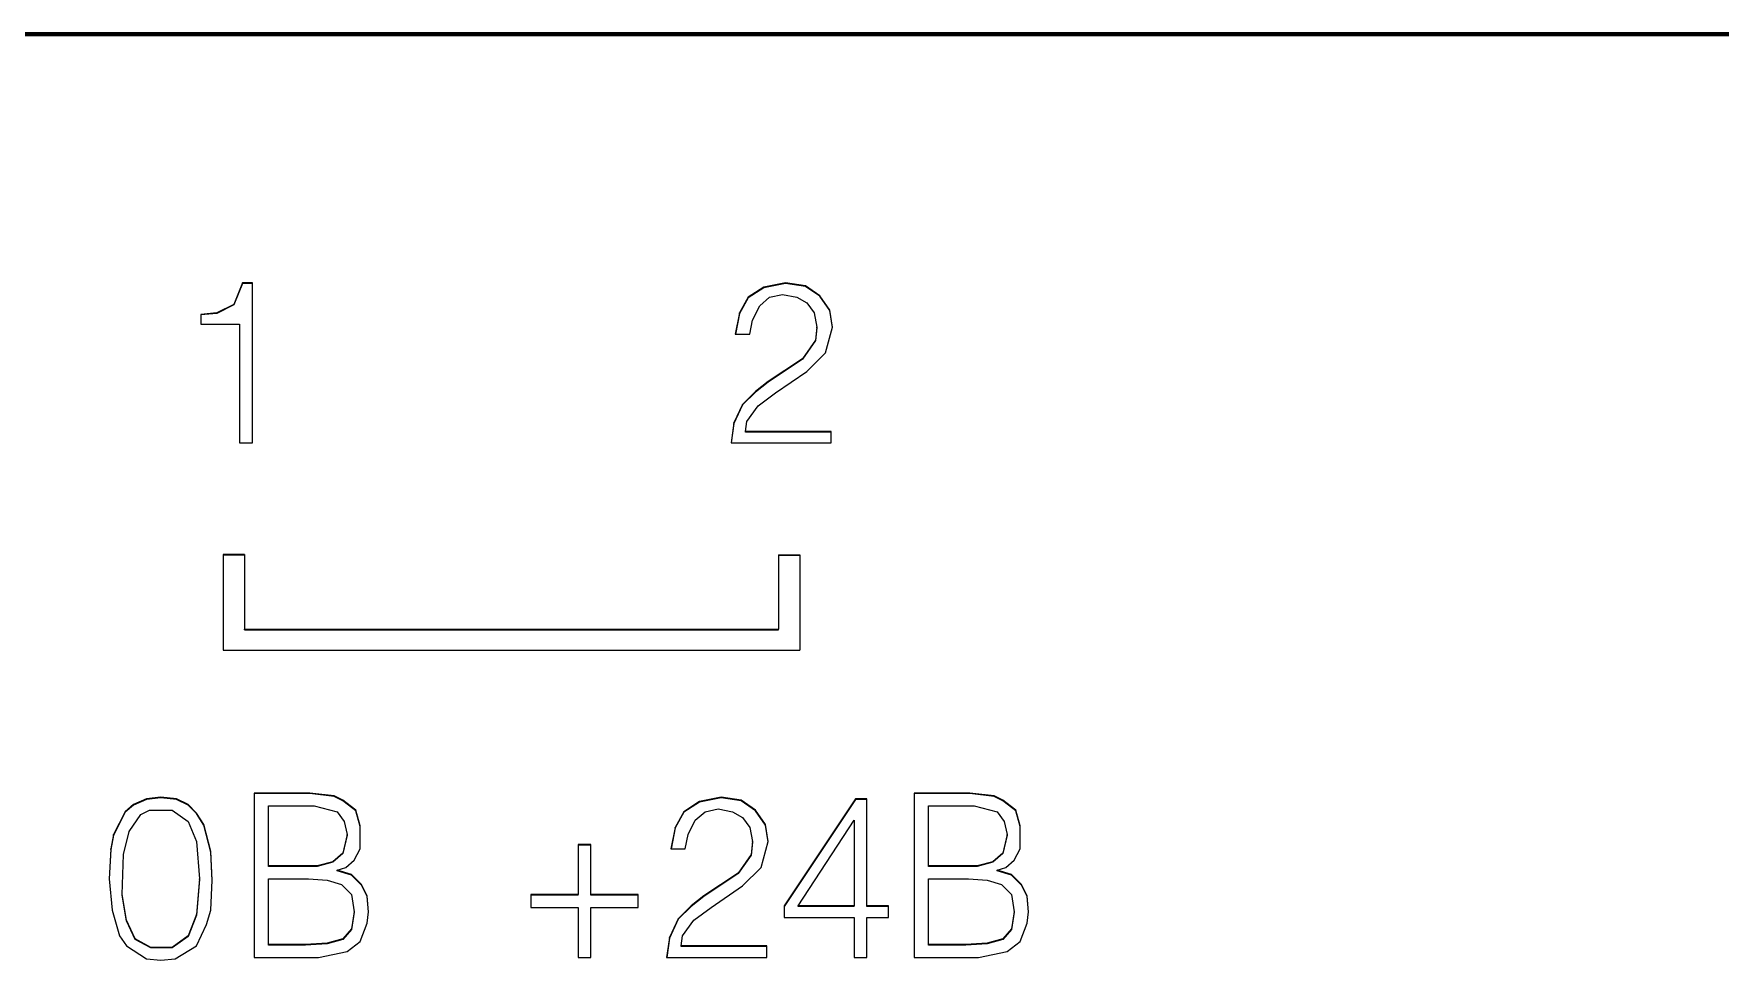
# Model space of a CAD drawing. Header units: millimetres. Extents: x 0 to 53000, y -591 to 24400.
# Drawn here: x 2793.22 to 2808.94, y 2941.22 to 2949.85 of the extents above; entities that cross this region are included whole.
import ezdxf
from ezdxf.enums import TextEntityAlignment as Align

# ---------------------------------------------------------------- set-up
doc = ezdxf.new("R2010")
doc.units = ezdxf.units.MM
doc.linetypes.add('K5LT_BASIC', pattern=[0])
doc.linetypes.add('K5LT_THIN', pattern=[0])
doc.layers.add('Основная', color=7, linetype='Continuous', lineweight=30)
doc.styles.add('текст', font='isocpeui.ttf')

# ---------------------------------------------------------------- blocks, each defined once
blk = doc.blocks.new('Программируемое реле ПР102')
at = {"layer": 'Основная', "linetype": 'K5LT_BASIC', "lineweight": 60}
for p, q in [((116.764, 44.85), (0.236, 44.85)), ((116.764, 44.844), (0.236, 44.844))]:
    blk.add_line(p, q, dxfattribs=at)
at = {"layer": 'Основная', "linetype": 'K5LT_THIN', "lineweight": 18}
for p, q in [((6.997, 42.528), (6.917, 42.328)), ((6.997, 42.523), (6.917, 42.323)), ((7.09, 42.528), (6.997, 42.528)), ((6.997, 42.523), (6.997, 42.528)), ((7.09, 42.523), (6.997, 42.523)), ((7.09, 41.037), (7.09, 42.528)), ((11.857, 42.488), (11.71, 42.395)), ((11.857, 42.483), (11.71, 42.39)), ((12.057, 42.528), (11.857, 42.488)), ((12.057, 42.523), (11.857, 42.483)), ((11.857, 42.483), (11.857, 42.488)), ((12.244, 42.501), (12.057, 42.528)), ((12.057, 42.523), (12.057, 42.528)), ((12.244, 42.496), (12.057, 42.523)), ((12.377, 42.408), (12.244, 42.501)), ((12.244, 42.496), (12.244, 42.501)), ((12.377, 42.403), (12.244, 42.496)), ((6.917, 42.328), (6.757, 42.248)), ((6.917, 42.323), (6.757, 42.243)), ((6.917, 42.323), (6.917, 42.328)), ((11.71, 42.395), (11.63, 42.248)), ((11.71, 42.39), (11.63, 42.243)), ((11.71, 42.39), (11.71, 42.395)), ((11.75, 42.182), (11.817, 42.315)), ((11.817, 42.315), (11.91, 42.395)), ((11.91, 42.395), (12.03, 42.421)), ((12.03, 42.421), (12.164, 42.395)), ((12.164, 42.395), (12.257, 42.342)), ((12.257, 42.342), (12.324, 42.248)), ((12.47, 42.275), (12.377, 42.408)), ((12.377, 42.403), (12.377, 42.408)), ((12.47, 42.27), (12.377, 42.403)), ((6.757, 42.248), (6.61, 42.235)), ((6.757, 42.243), (6.61, 42.23)), ((6.61, 42.235), (6.61, 42.142)), ((6.61, 42.142), (6.97, 42.142)), ((6.757, 42.243), (6.757, 42.248)), ((6.97, 42.142), (6.97, 41.037)), ((11.63, 42.248), (11.59, 42.049)), ((11.63, 42.243), (11.591, 42.049)), ((11.63, 42.243), (11.63, 42.248)), ((11.724, 42.049), (11.75, 42.182)), ((12.324, 42.248), (12.35, 42.115)), ((12.497, 42.115), (12.47, 42.275)), ((12.47, 42.27), (12.47, 42.275)), ((12.496, 42.113), (12.47, 42.27)), ((11.59, 42.049), (11.724, 42.049)), ((12.337, 41.995), (12.217, 41.822)), ((12.337, 41.99), (12.217, 41.817)), ((12.35, 42.115), (12.337, 41.995)), ((12.35, 42.11), (12.337, 41.99)), ((12.337, 41.99), (12.337, 41.995)), ((12.35, 42.11), (12.35, 42.115)), ((12.43, 41.876), (12.497, 42.115)), ((12.217, 41.822), (11.897, 41.609)), ((12.217, 41.817), (11.897, 41.604)), ((12.217, 41.817), (12.217, 41.822)), ((12.257, 41.702), (12.43, 41.876)), ((11.964, 41.503), (12.257, 41.702)), ((11.777, 41.516), (11.657, 41.396)), ((11.777, 41.511), (11.657, 41.391)), ((11.897, 41.609), (11.777, 41.516)), ((11.897, 41.604), (11.777, 41.511)), ((11.777, 41.511), (11.777, 41.516)), ((11.804, 41.383), (11.964, 41.503)), ((11.897, 41.604), (11.897, 41.609)), ((11.657, 41.396), (11.577, 41.223)), ((11.657, 41.391), (11.577, 41.218)), ((11.657, 41.391), (11.657, 41.396)), ((11.697, 41.236), (11.804, 41.383)), ((11.577, 41.223), (11.55, 41.037)), ((11.577, 41.218), (11.551, 41.037)), ((11.577, 41.218), (11.577, 41.223)), ((11.684, 41.143), (11.697, 41.236)), ((6.97, 41.037), (7.09, 41.037)), ((11.55, 41.037), (12.484, 41.037)), ((11.684, 41.138), (11.684, 41.143)), ((12.484, 41.143), (11.684, 41.143)), ((12.484, 41.138), (11.684, 41.138)), ((12.484, 41.037), (12.484, 41.143)), ((7.016, 39.996), (6.816, 39.996)), ((6.816, 39.996), (6.816, 39.106)), ((7.016, 39.99), (6.816, 39.99)), ((7.016, 39.996), (7.016, 39.302)), ((11.991, 39.995), (12.191, 39.995)), ((11.991, 39.995), (11.991, 39.302)), ((11.991, 39.99), (12.191, 39.99)), ((12.191, 39.995), (12.191, 39.106)), ((7.016, 39.296), (7.016, 39.302)), ((7.016, 39.302), (11.991, 39.302)), ((11.991, 39.296), (11.991, 39.302)), ((7.016, 39.296), (11.991, 39.296)), ((6.816, 39.106), (12.191, 39.106)), ((6.235, 37.735), (6.102, 37.721)), ((6.235, 37.729), (6.102, 37.716)), ((6.382, 37.721), (6.235, 37.735)), ((6.235, 37.729), (6.235, 37.735)), ((6.382, 37.716), (6.235, 37.729)), ((7.105, 37.774), (7.105, 36.243)), ((7.625, 37.774), (7.105, 37.774)), ((7.625, 37.769), (7.105, 37.769)), ((7.625, 37.769), (7.625, 37.774)), ((7.852, 37.748), (7.625, 37.774)), ((7.852, 37.743), (7.625, 37.769)), ((7.932, 37.708), (7.852, 37.748)), ((7.852, 37.743), (7.852, 37.748)), ((7.932, 37.703), (7.852, 37.743)), ((11.457, 37.735), (11.257, 37.695)), ((11.457, 37.729), (11.257, 37.689)), ((11.457, 37.729), (11.457, 37.735)), ((11.644, 37.708), (11.457, 37.735)), ((11.644, 37.703), (11.457, 37.729)), ((13.777, 37.774), (13.257, 37.774)), ((13.257, 37.774), (13.257, 36.243)), ((13.777, 37.769), (13.257, 37.769)), ((14.004, 37.748), (13.777, 37.774)), ((13.777, 37.769), (13.777, 37.774)), ((14.004, 37.743), (13.777, 37.769)), ((14.004, 37.743), (14.004, 37.748)), ((14.084, 37.708), (14.004, 37.748)), ((14.084, 37.703), (14.004, 37.743)), ((5.902, 37.601), (5.795, 37.388)), ((5.902, 37.596), (5.795, 37.383)), ((5.982, 37.668), (5.902, 37.601)), ((5.982, 37.663), (5.902, 37.596)), ((5.902, 37.596), (5.902, 37.601)), ((5.942, 37.415), (6.049, 37.575)), ((6.102, 37.721), (5.982, 37.668)), ((6.102, 37.716), (5.982, 37.663)), ((5.982, 37.663), (5.982, 37.668)), ((6.049, 37.575), (6.129, 37.615)), ((6.102, 37.716), (6.102, 37.721)), ((6.129, 37.615), (6.342, 37.615)), ((6.342, 37.615), (6.489, 37.508)), ((6.489, 37.668), (6.382, 37.721)), ((6.382, 37.716), (6.382, 37.721)), ((6.489, 37.663), (6.382, 37.716)), ((6.569, 37.588), (6.489, 37.668)), ((6.489, 37.663), (6.489, 37.668)), ((6.569, 37.583), (6.489, 37.663)), ((6.635, 37.482), (6.569, 37.588)), ((6.569, 37.583), (6.569, 37.588)), ((6.635, 37.476), (6.569, 37.583)), ((7.239, 37.095), (7.239, 37.655)), ((7.239, 37.655), (7.665, 37.655)), ((7.665, 37.655), (7.879, 37.601)), ((7.879, 37.601), (7.945, 37.508)), ((8.052, 37.615), (7.932, 37.708)), ((7.932, 37.703), (7.932, 37.708)), ((8.052, 37.609), (7.932, 37.703)), ((8.092, 37.468), (8.052, 37.615)), ((8.052, 37.609), (8.052, 37.615)), ((8.092, 37.463), (8.052, 37.609)), ((11.11, 37.601), (11.03, 37.455)), ((11.11, 37.596), (11.03, 37.45)), ((11.257, 37.695), (11.11, 37.601)), ((11.257, 37.689), (11.11, 37.596)), ((11.11, 37.596), (11.11, 37.601)), ((11.217, 37.522), (11.31, 37.601)), ((11.257, 37.689), (11.257, 37.695)), ((11.31, 37.601), (11.43, 37.628)), ((11.43, 37.628), (11.564, 37.601)), ((11.564, 37.601), (11.657, 37.548)), ((11.644, 37.703), (11.644, 37.708)), ((11.777, 37.615), (11.644, 37.708)), ((11.777, 37.609), (11.644, 37.703)), ((11.87, 37.482), (11.777, 37.615)), ((11.777, 37.609), (11.777, 37.615)), ((11.87, 37.476), (11.777, 37.609)), ((12.71, 37.721), (12.044, 36.723)), ((12.71, 37.716), (12.044, 36.717)), ((12.71, 37.716), (12.71, 37.721)), ((12.817, 37.721), (12.71, 37.721)), ((12.817, 37.716), (12.71, 37.716)), ((12.817, 36.723), (12.817, 37.721)), ((13.39, 37.095), (13.39, 37.655)), ((13.39, 37.655), (13.817, 37.655)), ((13.817, 37.655), (14.03, 37.601)), ((14.03, 37.601), (14.097, 37.508)), ((14.084, 37.703), (14.084, 37.708)), ((14.204, 37.615), (14.084, 37.708)), ((14.204, 37.609), (14.084, 37.703)), ((14.244, 37.468), (14.204, 37.615)), ((14.204, 37.609), (14.204, 37.615)), ((14.244, 37.463), (14.204, 37.609)), ((5.889, 37.202), (5.942, 37.415)), ((6.489, 37.508), (6.569, 37.322)), ((6.635, 37.476), (6.635, 37.482)), ((6.702, 37.229), (6.635, 37.482)), ((6.702, 37.223), (6.635, 37.476)), ((7.945, 37.508), (7.972, 37.388)), ((8.092, 37.255), (8.092, 37.468)), ((11.03, 37.455), (10.99, 37.255)), ((11.03, 37.45), (10.991, 37.255)), ((11.03, 37.45), (11.03, 37.455)), ((11.15, 37.388), (11.217, 37.522)), ((11.657, 37.548), (11.724, 37.455)), ((11.724, 37.455), (11.75, 37.322)), ((11.897, 37.322), (11.87, 37.482)), ((11.87, 37.476), (11.87, 37.482)), ((11.896, 37.32), (11.87, 37.476)), ((12.177, 36.723), (12.697, 37.522)), ((12.697, 37.522), (12.697, 36.723)), ((14.097, 37.508), (14.124, 37.388)), ((14.244, 37.255), (14.244, 37.468)), ((5.769, 37.255), (5.755, 36.976)), ((5.795, 37.388), (5.769, 37.255)), ((5.795, 37.383), (5.769, 37.25)), ((5.769, 37.25), (5.769, 37.255)), ((5.795, 37.383), (5.795, 37.388)), ((6.569, 37.322), (6.595, 36.976)), ((7.972, 37.388), (7.932, 37.215)), ((7.972, 37.383), (7.932, 37.21)), ((7.972, 37.383), (7.972, 37.388)), ((8.039, 37.149), (8.092, 37.255)), ((10.124, 37.295), (10.124, 36.829)), ((10.244, 37.295), (10.124, 37.295)), ((10.244, 37.29), (10.124, 37.29)), ((10.244, 36.829), (10.244, 37.295)), ((10.99, 37.255), (11.124, 37.255)), ((11.124, 37.255), (11.15, 37.388)), ((11.75, 37.322), (11.737, 37.202)), ((11.75, 37.317), (11.737, 37.197)), ((11.75, 37.317), (11.75, 37.322)), ((11.83, 37.082), (11.897, 37.322)), ((14.124, 37.388), (14.084, 37.215)), ((14.124, 37.383), (14.084, 37.21)), ((14.124, 37.383), (14.124, 37.388)), ((14.19, 37.149), (14.244, 37.255)), ((5.769, 37.25), (5.755, 36.974)), ((5.875, 36.829), (5.889, 37.202)), ((6.702, 37.223), (6.702, 37.229)), ((6.715, 36.962), (6.702, 37.229)), ((6.715, 36.96), (6.702, 37.223)), ((7.839, 37.135), (7.692, 37.095)), ((7.839, 37.13), (7.692, 37.09)), ((7.932, 37.215), (7.839, 37.135)), ((7.932, 37.21), (7.839, 37.13)), ((7.839, 37.13), (7.839, 37.135)), ((7.932, 37.21), (7.932, 37.215)), ((7.959, 37.082), (8.039, 37.149)), ((11.737, 37.202), (11.617, 37.029)), ((11.737, 37.197), (11.617, 37.024)), ((11.737, 37.197), (11.737, 37.202)), ((13.99, 37.135), (13.844, 37.095)), ((13.99, 37.13), (13.844, 37.09)), ((14.084, 37.215), (13.99, 37.135)), ((14.084, 37.21), (13.99, 37.13)), ((13.99, 37.13), (13.99, 37.135)), ((14.084, 37.21), (14.084, 37.215)), ((14.11, 37.082), (14.19, 37.149)), ((5.755, 36.976), (5.782, 36.683)), ((6.595, 36.976), (6.569, 36.643)), ((6.595, 36.97), (6.569, 36.637)), ((6.595, 36.97), (6.595, 36.976)), ((6.702, 36.683), (6.715, 36.962)), ((7.239, 37.09), (7.239, 37.095)), ((7.692, 37.095), (7.239, 37.095)), ((7.692, 37.09), (7.239, 37.09)), ((7.239, 36.976), (7.612, 36.976)), ((7.239, 36.363), (7.239, 36.976)), ((7.612, 36.976), (7.785, 36.962)), ((7.692, 37.09), (7.692, 37.095)), ((7.785, 36.962), (7.919, 36.922)), ((7.879, 37.055), (7.959, 37.082)), ((7.879, 37.05), (7.879, 37.055)), ((8.012, 37.016), (7.879, 37.055)), ((8.012, 37.01), (7.879, 37.05)), ((8.012, 37.01), (8.012, 37.016)), ((8.105, 36.922), (8.012, 37.016)), ((8.105, 36.917), (8.012, 37.01)), ((11.617, 37.029), (11.297, 36.816)), ((11.617, 37.024), (11.297, 36.811)), ((11.617, 37.024), (11.617, 37.029)), ((11.657, 36.909), (11.83, 37.082)), ((13.39, 37.09), (13.39, 37.095)), ((13.844, 37.095), (13.39, 37.095)), ((13.844, 37.09), (13.39, 37.09)), ((13.39, 36.363), (13.39, 36.976)), ((13.39, 36.976), (13.764, 36.976)), ((13.764, 36.976), (13.937, 36.962)), ((13.844, 37.09), (13.844, 37.095)), ((13.937, 36.962), (14.07, 36.922)), ((14.03, 37.055), (14.11, 37.082)), ((14.03, 37.05), (14.03, 37.055)), ((14.164, 37.016), (14.03, 37.055)), ((14.164, 37.01), (14.03, 37.05)), ((14.164, 37.01), (14.164, 37.016)), ((14.257, 36.922), (14.164, 37.016)), ((14.257, 36.917), (14.164, 37.01)), ((5.875, 36.824), (5.875, 36.829)), ((5.915, 36.589), (5.875, 36.829)), ((5.915, 36.584), (5.875, 36.824)), ((7.919, 36.922), (8.012, 36.829)), ((8.012, 36.829), (8.039, 36.669)), ((8.159, 36.816), (8.105, 36.922)), ((8.105, 36.917), (8.105, 36.922)), ((8.159, 36.811), (8.105, 36.917)), ((8.172, 36.669), (8.159, 36.816)), ((8.159, 36.811), (8.159, 36.816)), ((8.172, 36.667), (8.159, 36.811)), ((10.124, 36.829), (9.684, 36.829)), ((9.684, 36.829), (9.684, 36.709)), ((10.124, 36.824), (9.684, 36.824)), ((10.124, 36.824), (10.124, 36.829)), ((10.244, 36.824), (10.244, 36.829)), ((10.684, 36.829), (10.244, 36.829)), ((10.684, 36.824), (10.244, 36.824)), ((10.684, 36.709), (10.684, 36.829)), ((11.297, 36.816), (11.177, 36.723)), ((11.297, 36.811), (11.177, 36.717)), ((11.297, 36.811), (11.297, 36.816)), ((11.364, 36.709), (11.657, 36.909)), ((14.07, 36.922), (14.164, 36.829)), ((14.164, 36.829), (14.19, 36.669)), ((14.31, 36.816), (14.257, 36.922)), ((14.257, 36.917), (14.257, 36.922)), ((14.31, 36.811), (14.257, 36.917)), ((14.324, 36.669), (14.31, 36.816)), ((14.31, 36.811), (14.31, 36.816)), ((14.323, 36.667), (14.31, 36.811)), ((5.782, 36.683), (5.849, 36.443)), ((6.569, 36.643), (6.489, 36.443)), ((6.569, 36.637), (6.489, 36.438)), ((6.569, 36.637), (6.569, 36.643)), ((6.662, 36.549), (6.702, 36.683)), ((8.039, 36.669), (8.012, 36.51)), ((8.039, 36.664), (8.012, 36.504)), ((8.039, 36.664), (8.039, 36.669)), ((8.159, 36.563), (8.172, 36.669)), ((9.684, 36.709), (10.124, 36.709)), ((10.124, 36.709), (10.124, 36.243)), ((10.244, 36.243), (10.244, 36.709)), ((10.244, 36.709), (10.684, 36.709)), ((11.177, 36.723), (11.057, 36.603)), ((11.177, 36.717), (11.057, 36.598)), ((11.177, 36.717), (11.177, 36.723)), ((11.204, 36.589), (11.364, 36.709)), ((12.044, 36.723), (12.044, 36.616)), ((12.177, 36.717), (12.177, 36.723)), ((12.697, 36.723), (12.177, 36.723)), ((12.697, 36.717), (12.177, 36.717)), ((12.697, 36.717), (12.697, 36.723)), ((12.817, 36.717), (12.817, 36.723)), ((13.017, 36.723), (12.817, 36.723)), ((13.017, 36.717), (12.817, 36.717)), ((13.017, 36.616), (13.017, 36.723)), ((14.19, 36.669), (14.164, 36.51)), ((14.19, 36.664), (14.164, 36.504)), ((14.19, 36.664), (14.19, 36.669)), ((14.31, 36.563), (14.324, 36.669)), ((5.995, 36.416), (5.915, 36.589)), ((5.915, 36.584), (5.915, 36.589)), ((5.995, 36.411), (5.915, 36.584)), ((6.569, 36.35), (6.662, 36.549)), ((8.012, 36.51), (7.932, 36.416)), ((8.012, 36.504), (7.932, 36.411)), ((8.012, 36.504), (8.012, 36.51)), ((8.092, 36.39), (8.159, 36.563)), ((11.057, 36.603), (10.977, 36.43)), ((11.057, 36.598), (10.977, 36.424)), ((11.057, 36.598), (11.057, 36.603)), ((11.097, 36.443), (11.204, 36.589)), ((12.044, 36.616), (12.697, 36.616)), ((12.697, 36.616), (12.697, 36.243)), ((12.817, 36.243), (12.817, 36.616)), ((12.817, 36.616), (13.017, 36.616)), ((14.164, 36.51), (14.084, 36.416)), ((14.164, 36.504), (14.084, 36.411)), ((14.164, 36.504), (14.164, 36.51)), ((14.244, 36.39), (14.31, 36.563)), ((5.849, 36.443), (5.915, 36.35)), ((5.915, 36.35), (6.102, 36.23)), ((6.142, 36.336), (5.995, 36.416)), ((5.995, 36.411), (5.995, 36.416)), ((6.142, 36.331), (5.995, 36.411)), ((6.342, 36.336), (6.142, 36.336)), ((6.142, 36.331), (6.142, 36.336)), ((6.342, 36.331), (6.142, 36.331)), ((6.489, 36.443), (6.342, 36.336)), ((6.489, 36.438), (6.342, 36.331)), ((6.342, 36.331), (6.342, 36.336)), ((6.369, 36.23), (6.569, 36.35)), ((6.489, 36.438), (6.489, 36.443)), ((7.239, 36.358), (7.239, 36.363)), ((7.585, 36.363), (7.239, 36.363)), ((7.585, 36.358), (7.239, 36.358)), ((7.785, 36.376), (7.585, 36.363)), ((7.785, 36.371), (7.585, 36.358)), ((7.585, 36.358), (7.585, 36.363)), ((7.932, 36.416), (7.785, 36.376)), ((7.932, 36.411), (7.785, 36.371)), ((7.785, 36.371), (7.785, 36.376)), ((7.932, 36.411), (7.932, 36.416)), ((7.972, 36.297), (8.092, 36.39)), ((10.977, 36.43), (10.95, 36.243)), ((10.977, 36.424), (10.951, 36.243)), ((10.977, 36.424), (10.977, 36.43)), ((11.084, 36.35), (11.097, 36.443)), ((11.884, 36.35), (11.084, 36.35)), ((11.084, 36.345), (11.084, 36.35)), ((11.884, 36.345), (11.084, 36.345)), ((11.884, 36.243), (11.884, 36.35)), ((13.39, 36.358), (13.39, 36.363)), ((13.737, 36.363), (13.39, 36.363)), ((13.737, 36.358), (13.39, 36.358)), ((13.937, 36.376), (13.737, 36.363)), ((13.937, 36.371), (13.737, 36.358)), ((13.737, 36.358), (13.737, 36.363)), ((14.084, 36.416), (13.937, 36.376)), ((14.084, 36.411), (13.937, 36.371)), ((13.937, 36.371), (13.937, 36.376)), ((14.084, 36.411), (14.084, 36.416)), ((14.124, 36.297), (14.244, 36.39)), ((6.102, 36.23), (6.235, 36.217)), ((6.235, 36.217), (6.369, 36.23)), ((7.105, 36.243), (7.705, 36.243)), ((7.705, 36.243), (7.972, 36.297)), ((10.124, 36.243), (10.244, 36.243)), ((10.95, 36.243), (11.884, 36.243)), ((12.697, 36.243), (12.817, 36.243)), ((13.257, 36.243), (13.857, 36.243)), ((13.857, 36.243), (14.124, 36.297))]:
    blk.add_line(p, q, dxfattribs=at)
at = {"layer": 'Основная', "style": 'текст'}
blk.add_attdef('№', text='', height=40, dxfattribs=at).set_placement((57, -88), align=Align.MIDDLE_CENTER)

msp = doc.modelspace()

# ---------------------------------------------------------------- block references
at = {"layer": 'Основная'}
msp.add_blockref('Программируемое реле ПР102', (2788.17049, 2905), dxfattribs=at)

doc.saveas('drawing.dxf')
